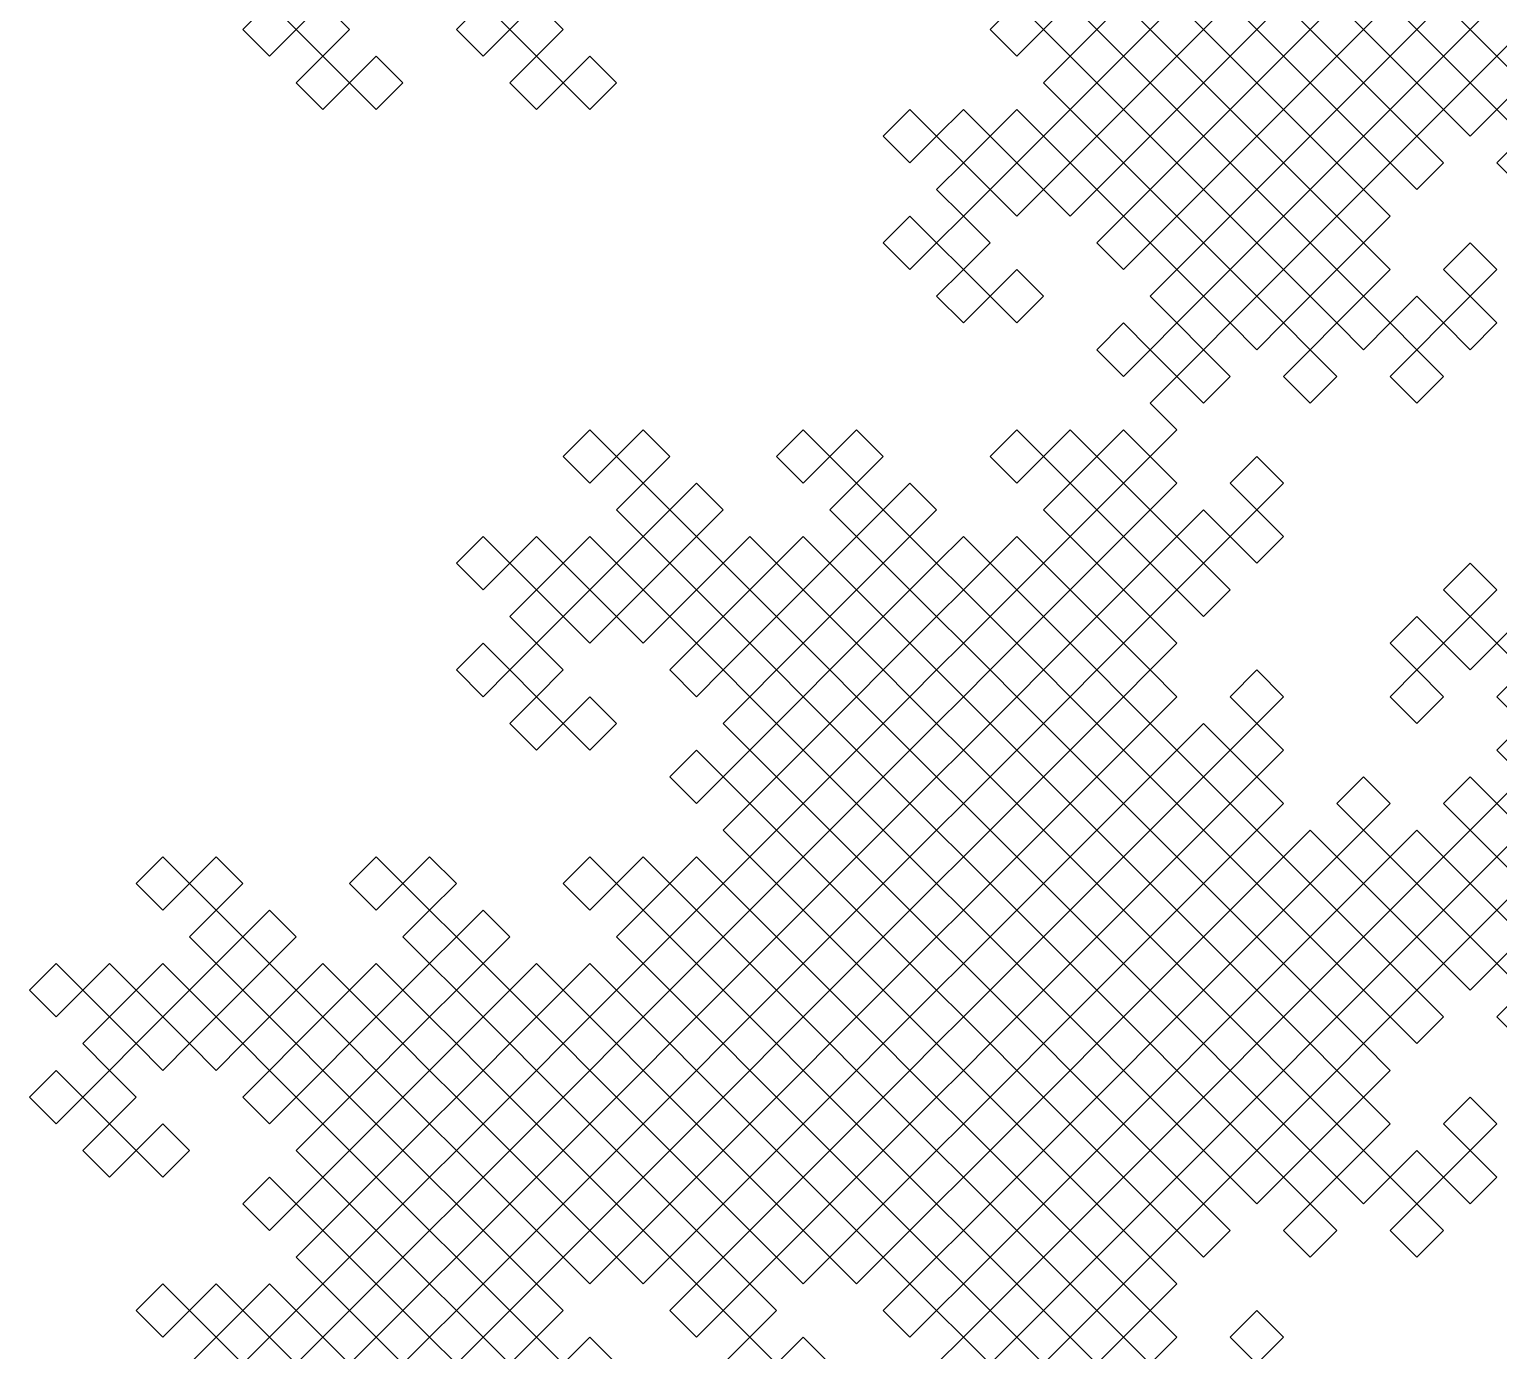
# Model space of a CAD drawing. Header units: metres. Extents: x -0.66 to 2.33, y -0.66 to 1.33.
# Drawn here: x -0.6641 to -0.2339, y 0.0586 to 0.4453 of the extents above; entities that cross this region are included whole.
import ezdxf

# ---------------------------------------------------------------- set-up
doc = ezdxf.new("R2010")
doc.units = ezdxf.units.M

msp = doc.modelspace()

# ---------------------------------------------------------------- linework, layer by layer
at = {"color": 6}
for points in [[(-0.57812, 0.45312), (-0.57031, 0.44531), (-0.57812, 0.4375), (-0.57031, 0.42969), (-0.5625, 0.4375), (-0.55469, 0.42969), (-0.5625, 0.42188), (-0.57031, 0.42969), (-0.57812, 0.42188), (-0.58594, 0.42969), (-0.57812, 0.4375), (-0.58594, 0.44531), (-0.59375, 0.4375), (-0.60156, 0.44531), (-0.59375, 0.45312), (-0.58594, 0.44531), (-0.57812, 0.45312)], [(-0.51562, 0.45312), (-0.50781, 0.44531), (-0.51562, 0.4375), (-0.50781, 0.42969), (-0.5, 0.4375), (-0.49219, 0.42969), (-0.5, 0.42188), (-0.50781, 0.42969), (-0.51562, 0.42188), (-0.52344, 0.42969), (-0.51562, 0.4375), (-0.52344, 0.44531), (-0.53125, 0.4375), (-0.53906, 0.44531), (-0.53125, 0.45312), (-0.52344, 0.44531), (-0.51562, 0.45312)], [(-0.22656, 0.21094), (-0.23438, 0.20312), (-0.24219, 0.21094), (-0.23438, 0.21875), (-0.24219, 0.22656), (-0.25, 0.21875), (-0.24219, 0.21094), (-0.25, 0.20312), (-0.25781, 0.21094), (-0.26562, 0.20312), (-0.25781, 0.19531), (-0.26562, 0.1875), (-0.25781, 0.17969), (-0.25, 0.1875), (-0.24219, 0.17969), (-0.25, 0.17188), (-0.25781, 0.17969), (-0.26562, 0.17188), (-0.27344, 0.17969), (-0.26562, 0.1875), (-0.27344, 0.19531), (-0.28125, 0.1875), (-0.28906, 0.19531), (-0.28125, 0.20312), (-0.27344, 0.19531), (-0.26562, 0.20312), (-0.27344, 0.21094), (-0.26562, 0.21875), (-0.27344, 0.22656), (-0.28125, 0.21875), (-0.27344, 0.21094), (-0.28125, 0.20312), (-0.28906, 0.21094), (-0.29688, 0.20312), (-0.30469, 0.21094), (-0.29688, 0.21875), (-0.30469, 0.22656), (-0.3125, 0.21875), (-0.30469, 0.21094), (-0.3125, 0.20312), (-0.32031, 0.21094), (-0.32812, 0.20312), (-0.32031, 0.19531), (-0.32812, 0.1875), (-0.32031, 0.17969), (-0.3125, 0.1875), (-0.30469, 0.17969), (-0.3125, 0.17188), (-0.32031, 0.17969), (-0.32812, 0.17188), (-0.33594, 0.17969), (-0.32812, 0.1875), (-0.33594, 0.19531), (-0.34375, 0.1875), (-0.35156, 0.19531), (-0.34375, 0.20312), (-0.33594, 0.19531), (-0.32812, 0.20312), (-0.33594, 0.21094), (-0.32812, 0.21875), (-0.33594, 0.22656), (-0.34375, 0.21875), (-0.35156, 0.22656), (-0.34375, 0.23438), (-0.33594, 0.22656), (-0.32812, 0.23438), (-0.32031, 0.22656), (-0.32812, 0.21875), (-0.32031, 0.21094), (-0.3125, 0.21875), (-0.32031, 0.22656), (-0.3125, 0.23438), (-0.30469, 0.22656), (-0.29688, 0.23438), (-0.30469, 0.24219), (-0.29688, 0.25), (-0.30469, 0.25781), (-0.3125, 0.25), (-0.30469, 0.24219), (-0.3125, 0.23438), (-0.32031, 0.24219), (-0.32812, 0.23438), (-0.33594, 0.24219), (-0.32812, 0.25), (-0.33594, 0.25781), (-0.34375, 0.25), (-0.35156, 0.25781), (-0.34375, 0.26562), (-0.33594, 0.25781), (-0.32812, 0.26562), (-0.33594, 0.27344), (-0.32812, 0.28125), (-0.33594, 0.28906), (-0.34375, 0.28125), (-0.33594, 0.27344), (-0.34375, 0.26562), (-0.35156, 0.27344), (-0.35938, 0.26562), (-0.36719, 0.27344), (-0.35938, 0.28125), (-0.36719, 0.28906), (-0.375, 0.28125), (-0.36719, 0.27344), (-0.375, 0.26562), (-0.38281, 0.27344), (-0.39062, 0.26562), (-0.38281, 0.25781), (-0.39062, 0.25), (-0.38281, 0.24219), (-0.375, 0.25), (-0.36719, 0.24219), (-0.375, 0.23438), (-0.38281, 0.24219), (-0.39062, 0.23438), (-0.39844, 0.24219), (-0.39062, 0.25), (-0.39844, 0.25781), (-0.40625, 0.25), (-0.41406, 0.25781), (-0.40625, 0.26562), (-0.39844, 0.25781), (-0.39062, 0.26562), (-0.39844, 0.27344), (-0.39062, 0.28125), (-0.39844, 0.28906), (-0.40625, 0.28125), (-0.41406, 0.28906), (-0.40625, 0.29688), (-0.39844, 0.28906), (-0.39062, 0.29688), (-0.38281, 0.28906), (-0.39062, 0.28125), (-0.38281, 0.27344), (-0.375, 0.28125), (-0.38281, 0.28906), (-0.375, 0.29688), (-0.36719, 0.28906), (-0.35938, 0.29688), (-0.36719, 0.30469), (-0.35938, 0.3125), (-0.36719, 0.32031), (-0.375, 0.3125), (-0.38281, 0.32031), (-0.375, 0.32812), (-0.36719, 0.32031), (-0.35938, 0.32812), (-0.35156, 0.32031), (-0.35938, 0.3125), (-0.35156, 0.30469), (-0.34375, 0.3125), (-0.33594, 0.30469), (-0.34375, 0.29688), (-0.35156, 0.30469), (-0.35938, 0.29688), (-0.35156, 0.28906), (-0.35938, 0.28125), (-0.35156, 0.27344), (-0.34375, 0.28125), (-0.35156, 0.28906), (-0.34375, 0.29688), (-0.33594, 0.28906), (-0.32812, 0.29688), (-0.32031, 0.28906), (-0.32812, 0.28125), (-0.32031, 0.27344), (-0.3125, 0.28125), (-0.32031, 0.28906), (-0.3125, 0.29688), (-0.30469, 0.28906), (-0.29688, 0.29688), (-0.30469, 0.30469), (-0.29688, 0.3125), (-0.30469, 0.32031), (-0.3125, 0.3125), (-0.30469, 0.30469), (-0.3125, 0.29688), (-0.32031, 0.30469), (-0.32812, 0.29688), (-0.33594, 0.30469), (-0.32812, 0.3125), (-0.33594, 0.32031), (-0.34375, 0.3125), (-0.35156, 0.32031), (-0.34375, 0.32812), (-0.33594, 0.32031), (-0.32812, 0.32812), (-0.33594, 0.33594), (-0.32812, 0.34375), (-0.33594, 0.35156), (-0.34375, 0.34375), (-0.35156, 0.35156), (-0.34375, 0.35938), (-0.33594, 0.35156), (-0.32812, 0.35938), (-0.32031, 0.35156), (-0.32812, 0.34375), (-0.32031, 0.33594), (-0.3125, 0.34375), (-0.32031, 0.35156), (-0.3125, 0.35938), (-0.30469, 0.35156), (-0.29688, 0.35938), (-0.30469, 0.36719), (-0.29688, 0.375), (-0.30469, 0.38281), (-0.3125, 0.375), (-0.30469, 0.36719), (-0.3125, 0.35938), (-0.32031, 0.36719), (-0.32812, 0.35938), (-0.33594, 0.36719), (-0.32812, 0.375), (-0.33594, 0.38281), (-0.34375, 0.375), (-0.35156, 0.38281), (-0.34375, 0.39062), (-0.33594, 0.38281), (-0.32812, 0.39062), (-0.33594, 0.39844), (-0.32812, 0.40625), (-0.33594, 0.41406), (-0.34375, 0.40625), (-0.33594, 0.39844), (-0.34375, 0.39062), (-0.35156, 0.39844), (-0.35938, 0.39062), (-0.36719, 0.39844), (-0.35938, 0.40625), (-0.36719, 0.41406), (-0.375, 0.40625), (-0.36719, 0.39844), (-0.375, 0.39062), (-0.38281, 0.39844), (-0.39062, 0.39062), (-0.38281, 0.38281), (-0.39062, 0.375), (-0.38281, 0.36719), (-0.375, 0.375), (-0.36719, 0.36719), (-0.375, 0.35938), (-0.38281, 0.36719), (-0.39062, 0.35938), (-0.39844, 0.36719), (-0.39062, 0.375), (-0.39844, 0.38281), (-0.40625, 0.375), (-0.41406, 0.38281), (-0.40625, 0.39062), (-0.39844, 0.38281), (-0.39062, 0.39062), (-0.39844, 0.39844), (-0.39062, 0.40625), (-0.39844, 0.41406), (-0.40625, 0.40625), (-0.41406, 0.41406), (-0.40625, 0.42188), (-0.39844, 0.41406), (-0.39062, 0.42188), (-0.38281, 0.41406), (-0.39062, 0.40625), (-0.38281, 0.39844), (-0.375, 0.40625), (-0.38281, 0.41406), (-0.375, 0.42188), (-0.36719, 0.41406), (-0.35938, 0.42188), (-0.36719, 0.42969), (-0.35938, 0.4375), (-0.36719, 0.44531), (-0.375, 0.4375), (-0.38281, 0.44531), (-0.375, 0.45312), (-0.36719, 0.44531), (-0.35938, 0.45312), (-0.35156, 0.44531), (-0.35938, 0.4375), (-0.35156, 0.42969), (-0.34375, 0.4375), (-0.33594, 0.42969), (-0.34375, 0.42188), (-0.35156, 0.42969), (-0.35938, 0.42188), (-0.35156, 0.41406), (-0.35938, 0.40625), (-0.35156, 0.39844), (-0.34375, 0.40625), (-0.35156, 0.41406), (-0.34375, 0.42188), (-0.33594, 0.41406), (-0.32812, 0.42188), (-0.32031, 0.41406), (-0.32812, 0.40625), (-0.32031, 0.39844), (-0.3125, 0.40625), (-0.32031, 0.41406), (-0.3125, 0.42188), (-0.30469, 0.41406), (-0.29688, 0.42188), (-0.30469, 0.42969), (-0.29688, 0.4375), (-0.30469, 0.44531), (-0.3125, 0.4375), (-0.32031, 0.44531), (-0.3125, 0.45312), (-0.30469, 0.44531), (-0.29688, 0.45312), (-0.28906, 0.44531), (-0.29688, 0.4375), (-0.28906, 0.42969), (-0.28125, 0.4375), (-0.27344, 0.42969), (-0.28125, 0.42188), (-0.28906, 0.42969), (-0.29688, 0.42188), (-0.28906, 0.41406), (-0.29688, 0.40625), (-0.28906, 0.39844), (-0.28125, 0.40625), (-0.27344, 0.39844), (-0.28125, 0.39062), (-0.28906, 0.39844), (-0.29688, 0.39062), (-0.30469, 0.39844), (-0.29688, 0.40625), (-0.30469, 0.41406), (-0.3125, 0.40625), (-0.30469, 0.39844), (-0.3125, 0.39062), (-0.32031, 0.39844), (-0.32812, 0.39062), (-0.32031, 0.38281), (-0.32812, 0.375), (-0.32031, 0.36719), (-0.3125, 0.375), (-0.32031, 0.38281), (-0.3125, 0.39062), (-0.30469, 0.38281), (-0.29688, 0.39062), (-0.28906, 0.38281), (-0.29688, 0.375), (-0.28906, 0.36719), (-0.28125, 0.375), (-0.27344, 0.36719), (-0.28125, 0.35938), (-0.28906, 0.36719), (-0.29688, 0.35938), (-0.28906, 0.35156), (-0.29688, 0.34375), (-0.28906, 0.33594), (-0.28125, 0.34375), (-0.28906, 0.35156), (-0.28125, 0.35938), (-0.27344, 0.35156), (-0.26562, 0.35938), (-0.25781, 0.35156), (-0.26562, 0.34375), (-0.25781, 0.33594), (-0.25, 0.34375), (-0.25781, 0.35156), (-0.25, 0.35938), (-0.24219, 0.35156), (-0.23438, 0.35938), (-0.24219, 0.36719), (-0.23438, 0.375), (-0.24219, 0.38281), (-0.25, 0.375), (-0.24219, 0.36719), (-0.25, 0.35938), (-0.25781, 0.36719), (-0.26562, 0.35938), (-0.27344, 0.36719), (-0.26562, 0.375), (-0.27344, 0.38281), (-0.28125, 0.375), (-0.28906, 0.38281), (-0.28125, 0.39062), (-0.27344, 0.38281), (-0.26562, 0.39062), (-0.27344, 0.39844), (-0.26562, 0.40625), (-0.27344, 0.41406), (-0.28125, 0.40625), (-0.28906, 0.41406), (-0.28125, 0.42188), (-0.27344, 0.41406), (-0.26562, 0.42188), (-0.25781, 0.41406), (-0.26562, 0.40625), (-0.25781, 0.39844), (-0.25, 0.40625), (-0.25781, 0.41406), (-0.25, 0.42188), (-0.24219, 0.41406), (-0.23438, 0.42188), (-0.24219, 0.42969), (-0.23438, 0.4375), (-0.24219, 0.44531), (-0.25, 0.4375), (-0.25781, 0.44531), (-0.25, 0.45312), (-0.24219, 0.44531), (-0.23438, 0.45312)], [(-0.32812, 0.45312), (-0.32031, 0.44531), (-0.32812, 0.4375), (-0.32031, 0.42969), (-0.3125, 0.4375), (-0.30469, 0.42969), (-0.3125, 0.42188), (-0.32031, 0.42969), (-0.32812, 0.42188), (-0.33594, 0.42969), (-0.32812, 0.4375), (-0.33594, 0.44531), (-0.34375, 0.4375), (-0.35156, 0.44531), (-0.34375, 0.45312), (-0.33594, 0.44531), (-0.32812, 0.45312)], [(-0.26562, 0.45312), (-0.25781, 0.44531), (-0.26562, 0.4375), (-0.25781, 0.42969), (-0.25, 0.4375), (-0.24219, 0.42969), (-0.25, 0.42188), (-0.25781, 0.42969), (-0.26562, 0.42188), (-0.27344, 0.42969), (-0.26562, 0.4375), (-0.27344, 0.44531), (-0.28125, 0.4375), (-0.28906, 0.44531), (-0.28125, 0.45312), (-0.27344, 0.44531), (-0.26562, 0.45312)], [(-0.22656, 0.44531), (-0.23438, 0.4375), (-0.22656, 0.42969)], [(-0.22656, 0.42969), (-0.23438, 0.42188), (-0.22656, 0.41406), (-0.23438, 0.40625), (-0.22656, 0.39844)], [(-0.58594, 0.05469), (-0.57812, 0.0625), (-0.58594, 0.07031), (-0.59375, 0.0625), (-0.60156, 0.07031), (-0.59375, 0.07812), (-0.58594, 0.07031), (-0.57812, 0.07812), (-0.58594, 0.08594), (-0.57812, 0.09375), (-0.58594, 0.10156), (-0.59375, 0.09375), (-0.60156, 0.10156), (-0.59375, 0.10938), (-0.58594, 0.10156), (-0.57812, 0.10938), (-0.57031, 0.10156), (-0.57812, 0.09375), (-0.57031, 0.08594), (-0.5625, 0.09375), (-0.57031, 0.10156), (-0.5625, 0.10938), (-0.55469, 0.10156), (-0.54688, 0.10938), (-0.55469, 0.11719), (-0.54688, 0.125), (-0.55469, 0.13281), (-0.5625, 0.125), (-0.55469, 0.11719), (-0.5625, 0.10938), (-0.57031, 0.11719), (-0.57812, 0.10938), (-0.58594, 0.11719), (-0.57812, 0.125), (-0.58594, 0.13281), (-0.59375, 0.125), (-0.60156, 0.13281), (-0.59375, 0.14062), (-0.58594, 0.13281), (-0.57812, 0.14062), (-0.58594, 0.14844), (-0.57812, 0.15625), (-0.58594, 0.16406), (-0.59375, 0.15625), (-0.58594, 0.14844), (-0.59375, 0.14062), (-0.60156, 0.14844), (-0.60938, 0.14062), (-0.61719, 0.14844), (-0.60938, 0.15625), (-0.61719, 0.16406), (-0.625, 0.15625), (-0.61719, 0.14844), (-0.625, 0.14062), (-0.63281, 0.14844), (-0.64062, 0.14062), (-0.63281, 0.13281), (-0.64062, 0.125), (-0.63281, 0.11719), (-0.625, 0.125), (-0.61719, 0.11719), (-0.625, 0.10938), (-0.63281, 0.11719), (-0.64062, 0.10938), (-0.64844, 0.11719), (-0.64062, 0.125), (-0.64844, 0.13281), (-0.65625, 0.125), (-0.66406, 0.13281), (-0.65625, 0.14062), (-0.64844, 0.13281), (-0.64062, 0.14062), (-0.64844, 0.14844), (-0.64062, 0.15625), (-0.64844, 0.16406), (-0.65625, 0.15625), (-0.66406, 0.16406), (-0.65625, 0.17188), (-0.64844, 0.16406), (-0.64062, 0.17188), (-0.63281, 0.16406), (-0.64062, 0.15625), (-0.63281, 0.14844), (-0.625, 0.15625), (-0.63281, 0.16406), (-0.625, 0.17188), (-0.61719, 0.16406), (-0.60938, 0.17188), (-0.61719, 0.17969), (-0.60938, 0.1875), (-0.61719, 0.19531), (-0.625, 0.1875), (-0.63281, 0.19531), (-0.625, 0.20312), (-0.61719, 0.19531), (-0.60938, 0.20312), (-0.60156, 0.19531), (-0.60938, 0.1875), (-0.60156, 0.17969), (-0.59375, 0.1875), (-0.58594, 0.17969), (-0.59375, 0.17188), (-0.60156, 0.17969), (-0.60938, 0.17188), (-0.60156, 0.16406), (-0.60938, 0.15625), (-0.60156, 0.14844), (-0.59375, 0.15625), (-0.60156, 0.16406), (-0.59375, 0.17188), (-0.58594, 0.16406), (-0.57812, 0.17188), (-0.57031, 0.16406), (-0.57812, 0.15625), (-0.57031, 0.14844), (-0.5625, 0.15625), (-0.57031, 0.16406), (-0.5625, 0.17188), (-0.55469, 0.16406), (-0.54688, 0.17188), (-0.55469, 0.17969), (-0.54688, 0.1875), (-0.55469, 0.19531), (-0.5625, 0.1875), (-0.57031, 0.19531), (-0.5625, 0.20312), (-0.55469, 0.19531), (-0.54688, 0.20312), (-0.53906, 0.19531), (-0.54688, 0.1875), (-0.53906, 0.17969), (-0.53125, 0.1875), (-0.52344, 0.17969), (-0.53125, 0.17188), (-0.53906, 0.17969), (-0.54688, 0.17188), (-0.53906, 0.16406), (-0.54688, 0.15625), (-0.53906, 0.14844), (-0.53125, 0.15625), (-0.52344, 0.14844), (-0.53125, 0.14062), (-0.53906, 0.14844), (-0.54688, 0.14062), (-0.55469, 0.14844), (-0.54688, 0.15625), (-0.55469, 0.16406), (-0.5625, 0.15625), (-0.55469, 0.14844), (-0.5625, 0.14062), (-0.57031, 0.14844), (-0.57812, 0.14062), (-0.57031, 0.13281), (-0.57812, 0.125), (-0.57031, 0.11719), (-0.5625, 0.125), (-0.57031, 0.13281), (-0.5625, 0.14062), (-0.55469, 0.13281), (-0.54688, 0.14062), (-0.53906, 0.13281), (-0.54688, 0.125), (-0.53906, 0.11719), (-0.53125, 0.125), (-0.52344, 0.11719), (-0.53125, 0.10938), (-0.53906, 0.11719), (-0.54688, 0.10938), (-0.53906, 0.10156), (-0.54688, 0.09375), (-0.53906, 0.08594), (-0.53125, 0.09375), (-0.53906, 0.10156), (-0.53125, 0.10938), (-0.52344, 0.10156), (-0.51562, 0.10938), (-0.50781, 0.10156), (-0.51562, 0.09375), (-0.50781, 0.08594), (-0.5, 0.09375), (-0.50781, 0.10156), (-0.5, 0.10938), (-0.49219, 0.10156), (-0.48438, 0.10938), (-0.49219, 0.11719), (-0.48438, 0.125), (-0.49219, 0.13281), (-0.5, 0.125), (-0.49219, 0.11719), (-0.5, 0.10938), (-0.50781, 0.11719), (-0.51562, 0.10938), (-0.52344, 0.11719), (-0.51562, 0.125), (-0.52344, 0.13281), (-0.53125, 0.125), (-0.53906, 0.13281), (-0.53125, 0.14062), (-0.52344, 0.13281), (-0.51562, 0.14062), (-0.52344, 0.14844), (-0.51562, 0.15625), (-0.52344, 0.16406), (-0.53125, 0.15625), (-0.53906, 0.16406), (-0.53125, 0.17188), (-0.52344, 0.16406), (-0.51562, 0.17188), (-0.50781, 0.16406), (-0.51562, 0.15625), (-0.50781, 0.14844), (-0.5, 0.15625), (-0.50781, 0.16406), (-0.5, 0.17188), (-0.49219, 0.16406), (-0.48438, 0.17188), (-0.49219, 0.17969), (-0.48438, 0.1875), (-0.49219, 0.19531), (-0.5, 0.1875), (-0.50781, 0.19531), (-0.5, 0.20312), (-0.49219, 0.19531), (-0.48438, 0.20312), (-0.47656, 0.19531), (-0.48438, 0.1875), (-0.47656, 0.17969), (-0.46875, 0.1875), (-0.46094, 0.17969), (-0.46875, 0.17188), (-0.47656, 0.17969), (-0.48438, 0.17188), (-0.47656, 0.16406), (-0.48438, 0.15625), (-0.47656, 0.14844), (-0.46875, 0.15625), (-0.47656, 0.16406), (-0.46875, 0.17188), (-0.46094, 0.16406), (-0.45312, 0.17188), (-0.44531, 0.16406), (-0.45312, 0.15625), (-0.44531, 0.14844), (-0.4375, 0.15625), (-0.44531, 0.16406), (-0.4375, 0.17188), (-0.42969, 0.16406), (-0.42188, 0.17188), (-0.42969, 0.17969), (-0.42188, 0.1875), (-0.42969, 0.19531), (-0.4375, 0.1875), (-0.42969, 0.17969), (-0.4375, 0.17188), (-0.44531, 0.17969), (-0.45312, 0.17188), (-0.46094, 0.17969), (-0.45312, 0.1875), (-0.46094, 0.19531), (-0.46875, 0.1875), (-0.47656, 0.19531), (-0.46875, 0.20312), (-0.46094, 0.19531), (-0.45312, 0.20312), (-0.46094, 0.21094), (-0.45312, 0.21875), (-0.46094, 0.22656), (-0.46875, 0.21875), (-0.47656, 0.22656), (-0.46875, 0.23438), (-0.46094, 0.22656), (-0.45312, 0.23438), (-0.44531, 0.22656), (-0.45312, 0.21875), (-0.44531, 0.21094), (-0.4375, 0.21875), (-0.44531, 0.22656), (-0.4375, 0.23438), (-0.42969, 0.22656), (-0.42188, 0.23438), (-0.42969, 0.24219), (-0.42188, 0.25), (-0.42969, 0.25781), (-0.4375, 0.25), (-0.42969, 0.24219), (-0.4375, 0.23438), (-0.44531, 0.24219), (-0.45312, 0.23438), (-0.46094, 0.24219), (-0.45312, 0.25), (-0.46094, 0.25781), (-0.46875, 0.25), (-0.47656, 0.25781), (-0.46875, 0.26562), (-0.46094, 0.25781), (-0.45312, 0.26562), (-0.46094, 0.27344), (-0.45312, 0.28125), (-0.46094, 0.28906), (-0.46875, 0.28125), (-0.46094, 0.27344), (-0.46875, 0.26562), (-0.47656, 0.27344), (-0.48438, 0.26562), (-0.49219, 0.27344), (-0.48438, 0.28125), (-0.49219, 0.28906), (-0.5, 0.28125), (-0.49219, 0.27344), (-0.5, 0.26562), (-0.50781, 0.27344), (-0.51562, 0.26562), (-0.50781, 0.25781), (-0.51562, 0.25), (-0.50781, 0.24219), (-0.5, 0.25), (-0.49219, 0.24219), (-0.5, 0.23438), (-0.50781, 0.24219), (-0.51562, 0.23438), (-0.52344, 0.24219), (-0.51562, 0.25), (-0.52344, 0.25781), (-0.53125, 0.25), (-0.53906, 0.25781), (-0.53125, 0.26562), (-0.52344, 0.25781), (-0.51562, 0.26562), (-0.52344, 0.27344), (-0.51562, 0.28125), (-0.52344, 0.28906), (-0.53125, 0.28125), (-0.53906, 0.28906), (-0.53125, 0.29688), (-0.52344, 0.28906), (-0.51562, 0.29688), (-0.50781, 0.28906), (-0.51562, 0.28125), (-0.50781, 0.27344), (-0.5, 0.28125), (-0.50781, 0.28906), (-0.5, 0.29688), (-0.49219, 0.28906), (-0.48438, 0.29688), (-0.49219, 0.30469), (-0.48438, 0.3125), (-0.49219, 0.32031), (-0.5, 0.3125), (-0.50781, 0.32031), (-0.5, 0.32812), (-0.49219, 0.32031), (-0.48438, 0.32812), (-0.47656, 0.32031), (-0.48438, 0.3125), (-0.47656, 0.30469), (-0.46875, 0.3125), (-0.46094, 0.30469), (-0.46875, 0.29688), (-0.47656, 0.30469), (-0.48438, 0.29688), (-0.47656, 0.28906), (-0.48438, 0.28125), (-0.47656, 0.27344), (-0.46875, 0.28125), (-0.47656, 0.28906), (-0.46875, 0.29688), (-0.46094, 0.28906), (-0.45312, 0.29688), (-0.44531, 0.28906), (-0.45312, 0.28125), (-0.44531, 0.27344), (-0.4375, 0.28125), (-0.44531, 0.28906), (-0.4375, 0.29688), (-0.42969, 0.28906), (-0.42188, 0.29688), (-0.42969, 0.30469), (-0.42188, 0.3125), (-0.42969, 0.32031), (-0.4375, 0.3125), (-0.44531, 0.32031), (-0.4375, 0.32812), (-0.42969, 0.32031), (-0.42188, 0.32812), (-0.41406, 0.32031), (-0.42188, 0.3125), (-0.41406, 0.30469), (-0.40625, 0.3125), (-0.39844, 0.30469), (-0.40625, 0.29688), (-0.41406, 0.30469), (-0.42188, 0.29688), (-0.41406, 0.28906), (-0.42188, 0.28125), (-0.41406, 0.27344), (-0.40625, 0.28125), (-0.39844, 0.27344), (-0.40625, 0.26562), (-0.41406, 0.27344), (-0.42188, 0.26562), (-0.42969, 0.27344), (-0.42188, 0.28125), (-0.42969, 0.28906), (-0.4375, 0.28125), (-0.42969, 0.27344), (-0.4375, 0.26562), (-0.44531, 0.27344), (-0.45312, 0.26562), (-0.44531, 0.25781), (-0.45312, 0.25), (-0.44531, 0.24219), (-0.4375, 0.25), (-0.44531, 0.25781), (-0.4375, 0.26562), (-0.42969, 0.25781), (-0.42188, 0.26562), (-0.41406, 0.25781), (-0.42188, 0.25), (-0.41406, 0.24219), (-0.40625, 0.25), (-0.39844, 0.24219), (-0.40625, 0.23438), (-0.41406, 0.24219), (-0.42188, 0.23438), (-0.41406, 0.22656), (-0.42188, 0.21875), (-0.41406, 0.21094), (-0.40625, 0.21875), (-0.41406, 0.22656), (-0.40625, 0.23438), (-0.39844, 0.22656), (-0.39062, 0.23438), (-0.38281, 0.22656), (-0.39062, 0.21875), (-0.38281, 0.21094), (-0.375, 0.21875), (-0.38281, 0.22656), (-0.375, 0.23438), (-0.36719, 0.22656), (-0.35938, 0.23438), (-0.36719, 0.24219), (-0.35938, 0.25), (-0.36719, 0.25781), (-0.375, 0.25), (-0.38281, 0.25781), (-0.375, 0.26562), (-0.36719, 0.25781), (-0.35938, 0.26562), (-0.35156, 0.25781), (-0.35938, 0.25), (-0.35156, 0.24219), (-0.34375, 0.25), (-0.33594, 0.24219), (-0.34375, 0.23438), (-0.35156, 0.24219), (-0.35938, 0.23438), (-0.35156, 0.22656), (-0.35938, 0.21875), (-0.35156, 0.21094), (-0.34375, 0.21875), (-0.33594, 0.21094), (-0.34375, 0.20312), (-0.35156, 0.21094), (-0.35938, 0.20312), (-0.36719, 0.21094), (-0.35938, 0.21875), (-0.36719, 0.22656), (-0.375, 0.21875), (-0.36719, 0.21094), (-0.375, 0.20312), (-0.38281, 0.21094), (-0.39062, 0.20312), (-0.38281, 0.19531), (-0.39062, 0.1875), (-0.38281, 0.17969), (-0.375, 0.1875), (-0.36719, 0.17969), (-0.375, 0.17188), (-0.38281, 0.17969), (-0.39062, 0.17188), (-0.39844, 0.17969), (-0.39062, 0.1875), (-0.39844, 0.19531), (-0.40625, 0.1875), (-0.41406, 0.19531), (-0.40625, 0.20312), (-0.39844, 0.19531), (-0.39062, 0.20312), (-0.39844, 0.21094), (-0.39062, 0.21875), (-0.39844, 0.22656), (-0.40625, 0.21875), (-0.39844, 0.21094), (-0.40625, 0.20312), (-0.41406, 0.21094), (-0.42188, 0.20312), (-0.42969, 0.21094), (-0.42188, 0.21875), (-0.42969, 0.22656), (-0.4375, 0.21875), (-0.42969, 0.21094), (-0.4375, 0.20312), (-0.44531, 0.21094), (-0.45312, 0.20312), (-0.44531, 0.19531), (-0.45312, 0.1875), (-0.44531, 0.17969), (-0.4375, 0.1875), (-0.44531, 0.19531), (-0.4375, 0.20312), (-0.42969, 0.19531), (-0.42188, 0.20312), (-0.41406, 0.19531), (-0.42188, 0.1875), (-0.41406, 0.17969), (-0.40625, 0.1875), (-0.39844, 0.17969), (-0.40625, 0.17188), (-0.41406, 0.17969), (-0.42188, 0.17188), (-0.41406, 0.16406), (-0.42188, 0.15625), (-0.41406, 0.14844), (-0.40625, 0.15625), (-0.39844, 0.14844), (-0.40625, 0.14062), (-0.41406, 0.14844), (-0.42188, 0.14062), (-0.42969, 0.14844), (-0.42188, 0.15625), (-0.42969, 0.16406), (-0.4375, 0.15625), (-0.42969, 0.14844), (-0.4375, 0.14062), (-0.44531, 0.14844), (-0.45312, 0.14062), (-0.44531, 0.13281), (-0.45312, 0.125), (-0.44531, 0.11719), (-0.4375, 0.125), (-0.44531, 0.13281), (-0.4375, 0.14062), (-0.42969, 0.13281), (-0.42188, 0.14062), (-0.41406, 0.13281), (-0.42188, 0.125), (-0.41406, 0.11719), (-0.40625, 0.125), (-0.39844, 0.11719), (-0.40625, 0.10938), (-0.41406, 0.11719), (-0.42188, 0.10938), (-0.41406, 0.10156), (-0.42188, 0.09375), (-0.41406, 0.08594), (-0.40625, 0.09375), (-0.41406, 0.10156), (-0.40625, 0.10938), (-0.39844, 0.10156), (-0.39062, 0.10938), (-0.38281, 0.10156), (-0.39062, 0.09375), (-0.38281, 0.08594), (-0.375, 0.09375), (-0.38281, 0.10156), (-0.375, 0.10938), (-0.36719, 0.10156), (-0.35938, 0.10938), (-0.36719, 0.11719), (-0.35938, 0.125), (-0.36719, 0.13281), (-0.375, 0.125), (-0.36719, 0.11719), (-0.375, 0.10938), (-0.38281, 0.11719), (-0.39062, 0.10938), (-0.39844, 0.11719), (-0.39062, 0.125), (-0.39844, 0.13281), (-0.40625, 0.125), (-0.41406, 0.13281), (-0.40625, 0.14062), (-0.39844, 0.13281), (-0.39062, 0.14062), (-0.39844, 0.14844), (-0.39062, 0.15625), (-0.39844, 0.16406), (-0.40625, 0.15625), (-0.41406, 0.16406), (-0.40625, 0.17188), (-0.39844, 0.16406), (-0.39062, 0.17188), (-0.38281, 0.16406), (-0.39062, 0.15625), (-0.38281, 0.14844), (-0.375, 0.15625), (-0.38281, 0.16406), (-0.375, 0.17188), (-0.36719, 0.16406), (-0.35938, 0.17188), (-0.36719, 0.17969), (-0.35938, 0.1875), (-0.36719, 0.19531), (-0.375, 0.1875), (-0.38281, 0.19531), (-0.375, 0.20312), (-0.36719, 0.19531), (-0.35938, 0.20312), (-0.35156, 0.19531), (-0.35938, 0.1875), (-0.35156, 0.17969), (-0.34375, 0.1875), (-0.33594, 0.17969), (-0.34375, 0.17188), (-0.35156, 0.17969), (-0.35938, 0.17188), (-0.35156, 0.16406), (-0.35938, 0.15625), (-0.35156, 0.14844), (-0.34375, 0.15625), (-0.35156, 0.16406), (-0.34375, 0.17188), (-0.33594, 0.16406), (-0.32812, 0.17188), (-0.32031, 0.16406), (-0.32812, 0.15625), (-0.32031, 0.14844), (-0.3125, 0.15625), (-0.32031, 0.16406), (-0.3125, 0.17188), (-0.30469, 0.16406), (-0.29688, 0.17188), (-0.30469, 0.17969), (-0.29688, 0.1875), (-0.30469, 0.19531), (-0.3125, 0.1875), (-0.32031, 0.19531), (-0.3125, 0.20312), (-0.30469, 0.19531), (-0.29688, 0.20312), (-0.28906, 0.19531), (-0.29688, 0.1875), (-0.28906, 0.17969), (-0.28125, 0.1875), (-0.27344, 0.17969), (-0.28125, 0.17188), (-0.28906, 0.17969), (-0.29688, 0.17188), (-0.28906, 0.16406), (-0.29688, 0.15625), (-0.28906, 0.14844), (-0.28125, 0.15625), (-0.27344, 0.14844), (-0.28125, 0.14062), (-0.28906, 0.14844), (-0.29688, 0.14062), (-0.30469, 0.14844), (-0.29688, 0.15625), (-0.30469, 0.16406), (-0.3125, 0.15625), (-0.30469, 0.14844), (-0.3125, 0.14062), (-0.32031, 0.14844), (-0.32812, 0.14062), (-0.32031, 0.13281), (-0.32812, 0.125), (-0.32031, 0.11719), (-0.3125, 0.125), (-0.32031, 0.13281), (-0.3125, 0.14062), (-0.30469, 0.13281), (-0.29688, 0.14062), (-0.28906, 0.13281), (-0.29688, 0.125), (-0.28906, 0.11719), (-0.28125, 0.125), (-0.27344, 0.11719), (-0.28125, 0.10938), (-0.28906, 0.11719), (-0.29688, 0.10938), (-0.28906, 0.10156), (-0.29688, 0.09375), (-0.28906, 0.08594), (-0.28125, 0.09375), (-0.28906, 0.10156), (-0.28125, 0.10938), (-0.27344, 0.10156), (-0.26562, 0.10938), (-0.25781, 0.10156), (-0.26562, 0.09375), (-0.25781, 0.08594), (-0.25, 0.09375), (-0.25781, 0.10156), (-0.25, 0.10938), (-0.24219, 0.10156), (-0.23438, 0.10938), (-0.24219, 0.11719), (-0.23438, 0.125), (-0.24219, 0.13281), (-0.25, 0.125), (-0.24219, 0.11719), (-0.25, 0.10938), (-0.25781, 0.11719), (-0.26562, 0.10938), (-0.27344, 0.11719), (-0.26562, 0.125), (-0.27344, 0.13281), (-0.28125, 0.125), (-0.28906, 0.13281), (-0.28125, 0.14062), (-0.27344, 0.13281), (-0.26562, 0.14062), (-0.27344, 0.14844), (-0.26562, 0.15625), (-0.27344, 0.16406), (-0.28125, 0.15625), (-0.28906, 0.16406), (-0.28125, 0.17188), (-0.27344, 0.16406), (-0.26562, 0.17188), (-0.25781, 0.16406), (-0.26562, 0.15625), (-0.25781, 0.14844), (-0.25, 0.15625), (-0.25781, 0.16406), (-0.25, 0.17188), (-0.24219, 0.16406), (-0.23438, 0.17188), (-0.24219, 0.17969), (-0.23438, 0.1875), (-0.24219, 0.19531), (-0.25, 0.1875), (-0.25781, 0.19531), (-0.25, 0.20312), (-0.24219, 0.19531), (-0.23438, 0.20312), (-0.22656, 0.19531), (-0.23438, 0.1875), (-0.22656, 0.17969)], [(-0.22656, 0.27344), (-0.23438, 0.26562), (-0.24219, 0.27344), (-0.23438, 0.28125), (-0.24219, 0.28906), (-0.25, 0.28125), (-0.24219, 0.27344), (-0.25, 0.26562), (-0.25781, 0.27344), (-0.26562, 0.26562), (-0.25781, 0.25781), (-0.26562, 0.25), (-0.25781, 0.24219), (-0.25, 0.25), (-0.25781, 0.25781), (-0.25, 0.26562), (-0.24219, 0.25781), (-0.23438, 0.26562), (-0.22656, 0.25781), (-0.23438, 0.25), (-0.22656, 0.24219)], [(-0.22656, 0.24219), (-0.23438, 0.23438), (-0.22656, 0.22656), (-0.23438, 0.21875), (-0.22656, 0.21094)], [(-0.22656, 0.17969), (-0.23438, 0.17188), (-0.22656, 0.16406), (-0.23438, 0.15625), (-0.22656, 0.14844)], [(-0.46094, 0.05469), (-0.45312, 0.0625), (-0.46094, 0.07031), (-0.46875, 0.0625), (-0.47656, 0.07031), (-0.46875, 0.07812), (-0.46094, 0.07031), (-0.45312, 0.07812), (-0.46094, 0.08594), (-0.45312, 0.09375), (-0.46094, 0.10156), (-0.46875, 0.09375), (-0.47656, 0.10156), (-0.46875, 0.10938), (-0.46094, 0.10156), (-0.45312, 0.10938), (-0.44531, 0.10156), (-0.45312, 0.09375), (-0.44531, 0.08594), (-0.4375, 0.09375), (-0.44531, 0.10156), (-0.4375, 0.10938), (-0.42969, 0.10156), (-0.42188, 0.10938), (-0.42969, 0.11719), (-0.42188, 0.125), (-0.42969, 0.13281), (-0.4375, 0.125), (-0.42969, 0.11719), (-0.4375, 0.10938), (-0.44531, 0.11719), (-0.45312, 0.10938), (-0.46094, 0.11719), (-0.45312, 0.125), (-0.46094, 0.13281), (-0.46875, 0.125), (-0.47656, 0.13281), (-0.46875, 0.14062), (-0.46094, 0.13281), (-0.45312, 0.14062), (-0.46094, 0.14844), (-0.45312, 0.15625), (-0.46094, 0.16406), (-0.46875, 0.15625), (-0.46094, 0.14844), (-0.46875, 0.14062), (-0.47656, 0.14844), (-0.48438, 0.14062), (-0.49219, 0.14844), (-0.48438, 0.15625), (-0.49219, 0.16406), (-0.5, 0.15625), (-0.49219, 0.14844), (-0.5, 0.14062), (-0.50781, 0.14844), (-0.51562, 0.14062), (-0.50781, 0.13281), (-0.51562, 0.125), (-0.50781, 0.11719), (-0.5, 0.125), (-0.50781, 0.13281), (-0.5, 0.14062), (-0.49219, 0.13281), (-0.48438, 0.14062), (-0.47656, 0.13281), (-0.48438, 0.125), (-0.47656, 0.11719), (-0.46875, 0.125), (-0.46094, 0.11719), (-0.46875, 0.10938), (-0.47656, 0.11719), (-0.48438, 0.10938), (-0.47656, 0.10156), (-0.48438, 0.09375), (-0.47656, 0.08594), (-0.46875, 0.09375), (-0.46094, 0.08594), (-0.46875, 0.07812), (-0.47656, 0.08594), (-0.48438, 0.07812), (-0.49219, 0.08594), (-0.48438, 0.09375), (-0.49219, 0.10156), (-0.5, 0.09375), (-0.49219, 0.08594), (-0.5, 0.07812), (-0.50781, 0.08594), (-0.51562, 0.07812), (-0.50781, 0.07031), (-0.51562, 0.0625), (-0.50781, 0.05469), (-0.5, 0.0625), (-0.49219, 0.05469)], [(-0.33594, 0.05469), (-0.32812, 0.0625), (-0.33594, 0.07031), (-0.34375, 0.0625), (-0.35156, 0.07031), (-0.34375, 0.07812), (-0.33594, 0.07031), (-0.32812, 0.07812), (-0.33594, 0.08594), (-0.32812, 0.09375), (-0.33594, 0.10156), (-0.34375, 0.09375), (-0.35156, 0.10156), (-0.34375, 0.10938), (-0.33594, 0.10156), (-0.32812, 0.10938), (-0.32031, 0.10156), (-0.32812, 0.09375), (-0.32031, 0.08594), (-0.3125, 0.09375), (-0.32031, 0.10156), (-0.3125, 0.10938), (-0.30469, 0.10156), (-0.29688, 0.10938), (-0.30469, 0.11719), (-0.29688, 0.125), (-0.30469, 0.13281), (-0.3125, 0.125), (-0.30469, 0.11719), (-0.3125, 0.10938), (-0.32031, 0.11719), (-0.32812, 0.10938), (-0.33594, 0.11719), (-0.32812, 0.125), (-0.33594, 0.13281), (-0.34375, 0.125), (-0.35156, 0.13281), (-0.34375, 0.14062), (-0.33594, 0.13281), (-0.32812, 0.14062), (-0.33594, 0.14844), (-0.32812, 0.15625), (-0.33594, 0.16406), (-0.34375, 0.15625), (-0.33594, 0.14844), (-0.34375, 0.14062), (-0.35156, 0.14844), (-0.35938, 0.14062), (-0.36719, 0.14844), (-0.35938, 0.15625), (-0.36719, 0.16406), (-0.375, 0.15625), (-0.36719, 0.14844), (-0.375, 0.14062), (-0.38281, 0.14844), (-0.39062, 0.14062), (-0.38281, 0.13281), (-0.39062, 0.125), (-0.38281, 0.11719), (-0.375, 0.125), (-0.38281, 0.13281), (-0.375, 0.14062), (-0.36719, 0.13281), (-0.35938, 0.14062), (-0.35156, 0.13281), (-0.35938, 0.125), (-0.35156, 0.11719), (-0.34375, 0.125), (-0.33594, 0.11719), (-0.34375, 0.10938), (-0.35156, 0.11719), (-0.35938, 0.10938), (-0.35156, 0.10156), (-0.35938, 0.09375), (-0.35156, 0.08594), (-0.34375, 0.09375), (-0.33594, 0.08594), (-0.34375, 0.07812), (-0.35156, 0.08594), (-0.35938, 0.07812), (-0.36719, 0.08594), (-0.35938, 0.09375), (-0.36719, 0.10156), (-0.375, 0.09375), (-0.36719, 0.08594), (-0.375, 0.07812), (-0.38281, 0.08594), (-0.39062, 0.07812), (-0.38281, 0.07031), (-0.39062, 0.0625), (-0.38281, 0.05469), (-0.375, 0.0625), (-0.36719, 0.05469)], [(-0.52344, 0.05469), (-0.51562, 0.0625), (-0.52344, 0.07031), (-0.53125, 0.0625), (-0.53906, 0.07031), (-0.53125, 0.07812), (-0.52344, 0.07031), (-0.51562, 0.07812), (-0.52344, 0.08594), (-0.51562, 0.09375), (-0.52344, 0.10156), (-0.53125, 0.09375), (-0.52344, 0.08594), (-0.53125, 0.07812), (-0.53906, 0.08594), (-0.54688, 0.07812), (-0.55469, 0.08594), (-0.54688, 0.09375), (-0.55469, 0.10156), (-0.5625, 0.09375), (-0.55469, 0.08594), (-0.5625, 0.07812), (-0.57031, 0.08594), (-0.57812, 0.07812), (-0.57031, 0.07031), (-0.57812, 0.0625), (-0.57031, 0.05469), (-0.5625, 0.0625), (-0.57031, 0.07031), (-0.5625, 0.07812), (-0.55469, 0.07031), (-0.54688, 0.07812), (-0.53906, 0.07031), (-0.54688, 0.0625), (-0.53906, 0.05469), (-0.53125, 0.0625), (-0.52344, 0.05469)], [(-0.39844, 0.05469), (-0.39062, 0.0625), (-0.39844, 0.07031), (-0.40625, 0.0625), (-0.41406, 0.07031), (-0.40625, 0.07812), (-0.39844, 0.07031), (-0.39062, 0.07812), (-0.39844, 0.08594), (-0.39062, 0.09375), (-0.39844, 0.10156), (-0.40625, 0.09375), (-0.39844, 0.08594), (-0.40625, 0.07812), (-0.41406, 0.08594), (-0.42188, 0.07812), (-0.42969, 0.08594), (-0.42188, 0.09375), (-0.42969, 0.10156), (-0.4375, 0.09375), (-0.42969, 0.08594), (-0.4375, 0.07812), (-0.44531, 0.08594), (-0.45312, 0.07812), (-0.44531, 0.07031), (-0.45312, 0.0625), (-0.44531, 0.05469), (-0.4375, 0.0625), (-0.42969, 0.05469)], [(-0.61719, 0.05469), (-0.60938, 0.0625), (-0.61719, 0.07031), (-0.625, 0.0625), (-0.63281, 0.07031), (-0.625, 0.07812), (-0.61719, 0.07031), (-0.60938, 0.07812), (-0.60156, 0.07031), (-0.60938, 0.0625), (-0.60156, 0.05469), (-0.59375, 0.0625), (-0.58594, 0.05469)], [(-0.36719, 0.05469), (-0.35938, 0.0625), (-0.36719, 0.07031), (-0.375, 0.0625), (-0.38281, 0.07031), (-0.375, 0.07812), (-0.36719, 0.07031), (-0.35938, 0.07812), (-0.35156, 0.07031), (-0.35938, 0.0625), (-0.35156, 0.05469), (-0.34375, 0.0625), (-0.33594, 0.05469)], [(-0.55469, 0.05469), (-0.54688, 0.0625), (-0.55469, 0.07031), (-0.5625, 0.0625), (-0.55469, 0.05469)], [(-0.30469, 0.05469), (-0.29688, 0.0625), (-0.30469, 0.07031), (-0.3125, 0.0625), (-0.30469, 0.05469)]]:
    msp.add_lwpolyline(points, dxfattribs=at)

doc.saveas('drawing.dxf')
